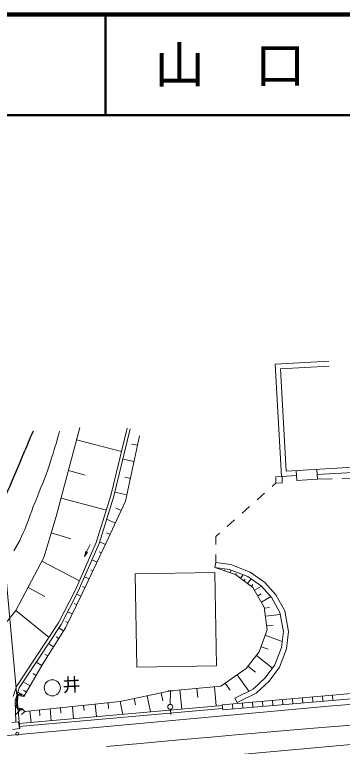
# Model space of a CAD drawing. Units: millimetres, scale not verified. Extents: x 40000 to 680000, y 20000 to 380000.
# Drawn here: x 323965 to 356559, y 307105 to 380000 of the extents above; entities that cross this region are included whole.
import ezdxf
from ezdxf.enums import TextEntityAlignment as Align

# ---------------------------------------------------------------- set-up
doc = ezdxf.new("R2010")
doc.units = ezdxf.units.MM
doc.header["$LTSCALE"] = 1000
doc.linetypes.add('CHAIN', pattern=[18.5, 12, -1.5, 3.5, -1.5])
for name, color, linetype, lineweight in [('M-BGD', 7, 'Continuous', 13), ('M-BMK', 2, 'CHAIN', 13), ('M-STR-STRC', 7, 'Continuous', 13), ('M-TTL', 7, 'Continuous', 25), ('M-TTL-LINE', 7, 'Continuous', 50)]:
    doc.layers.add(name, color=color, linetype=linetype, lineweight=lineweight)
doc.layers.add('M-TTL-TXT', color=7, linetype='Continuous')
doc.styles.add('ＭＳ ゴシック', font='')
doc.styles.get('ＭＳ ゴシック').set_extended_font_data('MS Gothic')

msp = doc.modelspace()

# ---------------------------------------------------------------- linework, layer by layer
at = {"layer": 'M-BGD'}
for p, q in [((349875, 345178), (355222, 345483)), ((350511, 333982), (349875, 345178)), ((350402, 344708), (355251, 344983)), ((350981, 334524), (350402, 344708)), ((328102, 330018), (330438, 338855)), ((333536, 332096), (335168, 338810)), ((333825, 332016), (335460, 338739)), ((330119, 337648), (334598, 336464)), ((336383, 338029), (335002, 331520)), ((336185, 337095), (335597, 337219)), ((335843, 335485), (334726, 335722)), ((350981, 334524), (359380, 335002)), ((354074, 333714), (354010, 334696)), ((329307, 334577), (330970, 334137)), ((335485, 333796), (334933, 333913)), ((349951, 333341), (349939, 333971)), ((350565, 333999), (351998, 334081)), ((352030, 333582), (351966, 334580)), ((354043, 334197), (359908, 334531)), ((349571, 333002), (349951, 333341)), ((352030, 333582), (354074, 333714)), ((355533, 333760), (354074, 333714)), ((357532, 333821), (356532, 333790)), ((335139, 332168), (333924, 332425)), ((328584, 331839), (333084, 330650)), ((332074, 327422), (333536, 332096)), ((332356, 327317), (333825, 332016)), ((348078, 331671), (348824, 332336)), ((335002, 331520), (333046, 327327)), ((346585, 330340), (347332, 331005)), ((334569, 330592), (334045, 330837)), ((328102, 330018), (326865, 325918)), ((333986, 329342), (333116, 329748)), ((345093, 329009), (345839, 329674)), ((327602, 328361), (329548, 327774)), ((333454, 328202), (333097, 328369)), ((343966, 328004), (344346, 328343)), ((330011, 322691), (332074, 327422)), ((330283, 322562), (332356, 327317)), ((333046, 327327), (330694, 322350)), ((332994, 327219), (332411, 327494)), ((343966, 328004), (343964, 327214)), ((331122, 326485), (331462, 327228)), ((326865, 325918), (324091, 320633)), ((330913, 326031), (331042, 326522)), ((330913, 326031), (331122, 326485)), ((330913, 326031), (331202, 326449)), ((331106, 326493), (330939, 326129)), ((330965, 326227), (331090, 326500)), ((331138, 326478), (330971, 326114)), ((331074, 326507), (330990, 326326)), ((331016, 326424), (331058, 326515)), ((331029, 326198), (331154, 326471)), ((331202, 326449), (331042, 326522)), ((331170, 326463), (331087, 326281)), ((331144, 326365), (331186, 326456)), ((332598, 326379), (332375, 326484)), ((343961, 326214), (343959, 325423)), ((326677, 325559), (330408, 323601)), ((332163, 325459), (331651, 325700)), ((343959, 325423), (343891, 324927)), ((345471, 325216), (343959, 325423)), ((347394, 324456), (345471, 325216)), ((331748, 324582), (331540, 324680)), ((345343, 324729), (343891, 324927)), ((345934, 324233), (343891, 324927)), ((344849, 324602), (344882, 324697)), ((347157, 324012), (345343, 324729)), ((345405, 324413), (345492, 324670)), ((348849, 323445), (347394, 324456)), ((331369, 323780), (330909, 323998)), ((345934, 324233), (345982, 324373)), ((345934, 324233), (347654, 322945)), ((346432, 323860), (346685, 324198)), ((346781, 323599), (346898, 323755)), ((347139, 323331), (347480, 323787)), ((348515, 323069), (347157, 324012)), ((325294, 322925), (326978, 322041)), ((330956, 322906), (330703, 323025)), ((347524, 323042), (347663, 323228)), ((347654, 322945), (348798, 320985)), ((347819, 322662), (348515, 323069)), ((349546, 321908), (348515, 323069)), ((349957, 322198), (348849, 323445)), ((328323, 319411), (330011, 322691)), ((328583, 319260), (330283, 322562)), ((330694, 322350), (329020, 318922)), ((330559, 322075), (330138, 322281)), ((348150, 322096), (348500, 322300)), ((350829, 320617), (349957, 322198)), ((348512, 321475), (349446, 322020)), ((350351, 320447), (349546, 321908)), ((330141, 321218), (329898, 321337)), ((348798, 320985), (349093, 318729)), ((348812, 320878), (349301, 320942)), ((324091, 320633), (321851, 317876)), ((324091, 320632), (327383, 317958)), ((329691, 320297), (329232, 320521)), ((348919, 320064), (350386, 320255)), ((350690, 318543), (350351, 320447)), ((351196, 318559), (350829, 320617)), ((325950, 315781), (328323, 319411)), ((329268, 319429), (329019, 319551)), ((326200, 315615), (328583, 319260)), ((329020, 318922), (326758, 315326)), ((328833, 318625), (328362, 318922)), ((349093, 318729), (348291, 316523)), ((349043, 319109), (349693, 319194)), ((351002, 316823), (351196, 318559)), ((328347, 317852), (328101, 318007)), ((348889, 318167), (350580, 317553)), ((350512, 316943), (350690, 318543)), ((327825, 317022), (327326, 317336)), ((348291, 316523), (346988, 314850)), ((348477, 317035), (349183, 316779)), ((349849, 315239), (350512, 316943)), ((350292, 314998), (351002, 316823)), ((324136, 313073), (325950, 315781)), ((327256, 316117), (326978, 316292)), ((348004, 316154), (349607, 314905)), ((324410, 312942), (326200, 315615)), ((326758, 315326), (324891, 312086)), ((326665, 315164), (326112, 315483)), ((347173, 315088), (347934, 314495)), ((348899, 313926), (349849, 315239)), ((349276, 313593), (350292, 314998)), ((326095, 314176), (325793, 314350)), ((346988, 314850), (344489, 313110)), ((346111, 314240), (347260, 312589)), ((325494, 313133), (324804, 313531)), ((347705, 312807), (348899, 313926)), ((347992, 312391), (349276, 313593)), ((323828, 312071), (324136, 313073)), ((324008, 311639), (324410, 312942)), ((344489, 313110), (339477, 312640)), ((340399, 312726), (340577, 310825)), ((342096, 312886), (342182, 311964)), ((343844, 313050), (344024, 311133)), ((364565, 312994), (344620, 311257)), ((344915, 313407), (345395, 312718)), ((345879, 311911), (347705, 312807)), ((324226, 310949), (324295, 312163)), ((324919, 312136), (324276, 312507)), ((324295, 312163), (324891, 312086)), ((325138, 312515), (324835, 312689)), ((339477, 312640), (334455, 311563)), ((337145, 312140), (337486, 310548)), ((338538, 312439), (338707, 311649)), ((339477, 312640), (339227, 312645)), ((339477, 312640), (339449, 311289)), ((339477, 312640), (339727, 312635)), ((364610, 312476), (344666, 310739)), ((346099, 311462), (347992, 312391)), ((353635, 311520), (353590, 312038)), ((354631, 311607), (354586, 312125)), ((355628, 311694), (355582, 312212)), ((324008, 311639), (324080, 309534)), ((334455, 311563), (324972, 310589)), ((331983, 311309), (332110, 310067)), ((333250, 311439), (333309, 310867)), ((334455, 311563), (334728, 310289)), ((335855, 311863), (335991, 311232)), ((345665, 310826), (345620, 311344)), ((345879, 311911), (346099, 311462)), ((346662, 310913), (346616, 311431)), ((347658, 310999), (347612, 311517)), ((348654, 311086), (348608, 311604)), ((349650, 311173), (349605, 311691)), ((350646, 311260), (350601, 311778)), ((351643, 311347), (351597, 311865)), ((352639, 311433), (352593, 311951)), ((324690, 310873), (324064, 310251)), ((324690, 310873), (324226, 310949)), ((344626, 311187), (324378, 309375)), ((344652, 310889), (324410, 309077)), ((324972, 310589), (324647, 310265)), ((324972, 310589), (324690, 310873)), ((325474, 310640), (325592, 309484)), ((326422, 310738), (326482, 310153)), ((327485, 310847), (327607, 309664)), ((328515, 310953), (328569, 310428)), ((329710, 311076), (329834, 309864)), ((330815, 311189), (330869, 310663)), ((339459, 310790), (339490, 310291)), ((344620, 311257), (344666, 310739)), ((323678, 309490), (324357, 309564)), ((324357, 309564), (324433, 308874)), ((324433, 308874), (323753, 308800))]:
    msp.add_line(p, q, dxfattribs=at)
for points in [[(328430, 338498), (328327, 338123), (328236, 337796), (328155, 337507), (328079, 337246), (328008, 337003), (327936, 336768), (327863, 336530), (327784, 336280), (327696, 336007), (327598, 335701), (327421, 335163), (327251, 334667), (327084, 334202), (326919, 333759), (326753, 333327), (326583, 332896), (326408, 332457), (326224, 331998), (326030, 331511), (325822, 330984), (325658, 330556), (325509, 330158), (325372, 329782), (325239, 329422), (325107, 329072), (324969, 328724), (324819, 328372), (324654, 328009), (324467, 327629), (324253, 327225), (323889, 326575)], [(226747, 295612), (248857, 299090), (264947, 301440), (278765, 303268), (301164, 305949), (313486, 307253), (324004, 308263), (328816, 308701), (344705, 310150), (355167, 311103), (364621, 311886), (372094, 312365), (380702, 312797), (387888, 313038), (394158, 313166), (403926, 313139), (414081, 312941), (424079, 312697), (431448, 312288), (437958, 311682), (444000, 310929), (451611, 309615), (458574, 308098), (463366, 306859)], [(357441, 307275), (337324, 305461), (329168, 304705), (317495, 303618), (298671, 301633), (279533, 299328), (265441, 297456), (251652, 295451), (238283, 293382), (227331, 291646)]]:
    msp.add_lwpolyline(points, dxfattribs=at)
for points in [[(349951, 333341), (349939, 333971), (350566, 333983), (350577, 333352)], [(336108, 314980), (335938, 324296), (343880, 324440), (344049, 315125)]]:
    msp.add_lwpolyline(points, close=True, dxfattribs=at)
for centre, radius in [((327712, 312937), 800), ((339444, 311039), 250), ((324225, 308360), 150)]:
    msp.add_circle(centre, radius, dxfattribs=at)
for centre, radius, start, end in [((324288, 312011), 152, 87.52262, 265.97814), ((324444, 312144), 150, 352.77696, 172.57836), ((324742, 312105), 150, 352.77696, 172.57836), ((324254, 311404), 152, 87.52262, 265.97814), ((324271, 311707), 152, 87.52262, 265.97814), ((324236, 311100), 152, 87.52262, 265.97814), ((324337, 310901), 121, 156.8448, 4.5703), ((324569, 310863), 121, 156.8448, 4.5703)]:
    msp.add_arc(centre, radius, start, end, dxfattribs=at)
at = {"layer": 'M-BGD', "lineweight": 25}
msp.add_open_spline([(306733, 317608), (308849, 318203), (309883, 319010), (311719, 320218), (313218, 321205), (313911, 321961), (315360, 323020), (316141, 323591), (316692, 323763), (317406, 324416), (319128, 325989), (320221, 326820), (321472, 328788), (322338, 330150), (322610, 331036), (323266, 332510), (323949, 334044), (324288, 334922), (324946, 336467), (325289, 337274), (325397, 337526), (325826, 338531)], degree=3, knots=[0, 0, 0, 0, 1, 1, 1, 2, 2, 2, 3, 3, 3, 4, 4, 4, 5, 5, 5, 6, 6, 6, 7, 7, 7, 7], dxfattribs=at)
at = {"layer": 'M-BMK'}
msp.add_lwpolyline([(333105, 307085), (336802, 307421), (340334, 307741), (343473, 308023), (346339, 308276), (349055, 308512), (351742, 308740), (354521, 308972), (357513, 309219)], dxfattribs=at)
at = {"layer": 'M-STR-STRC'}
msp.add_line((324471, 308862), (319935, 358655), dxfattribs=at)
at = {"layer": 'M-TTL', "color": 2, "lineweight": 140}
msp.add_line((680000, 380000), (40000, 380000), dxfattribs=at)
at = {"layer": 'M-TTL-LINE'}
for p, q in [((333000, 380000), (333000, 370000)), ((40000, 370000), (680000, 370000))]:
    msp.add_line(p, q, dxfattribs=at)

# ---------------------------------------------------------------- texts
at = {"layer": 'M-BGD', "style": 'ＭＳ ゴシック'}
msp.add_text('井', height=1320, rotation=2.735, dxfattribs=at).set_placement((328762, 312141), align=Align.BOTTOM_LEFT)
at = {"layer": 'M-TTL-TXT', "style": 'ＭＳ ゴシック'}
msp.add_text('山\u3000口\u3000県', height=3666, dxfattribs=at).set_placement((350375, 375000), align=Align.MIDDLE_CENTER)

doc.saveas('drawing.dxf')
